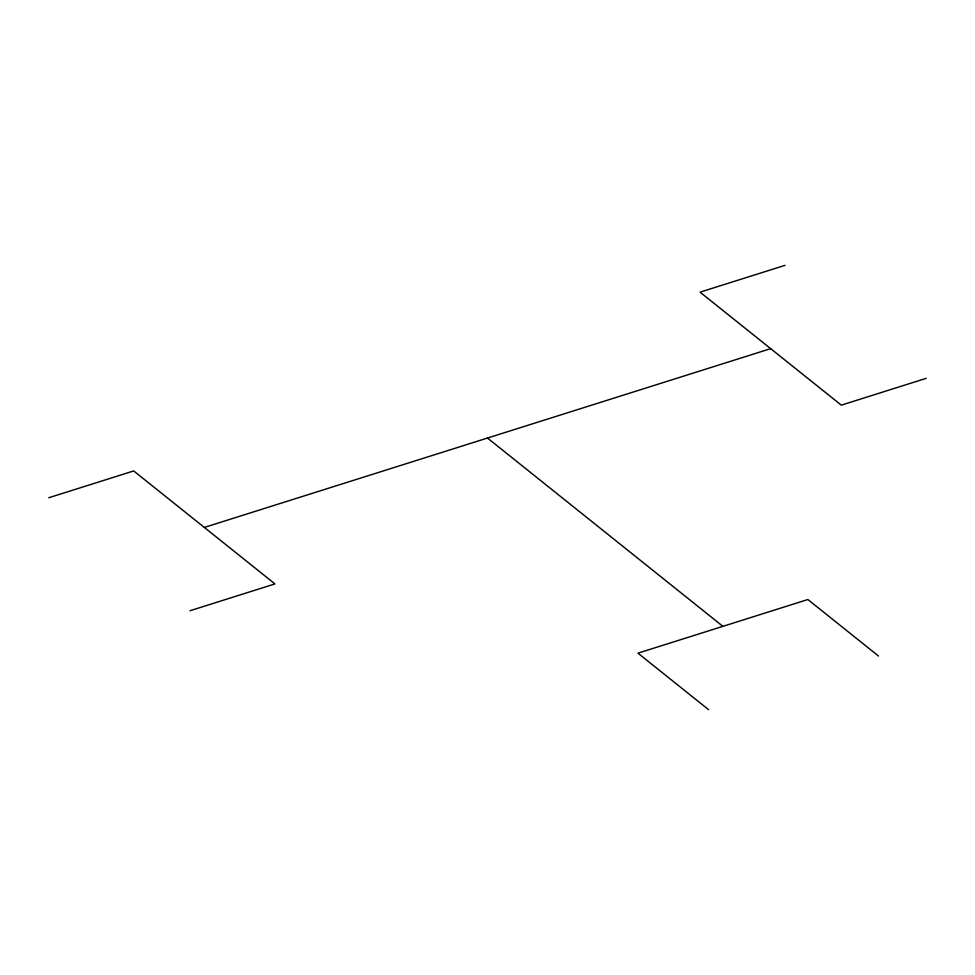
<?xml version="1.0" encoding="UTF-8"?>
<svg xmlns="http://www.w3.org/2000/svg" width="975" height="975" viewBox="0 0 975 975"><rect width="100%" height="100%" fill="white"/><g stroke="black" fill="none" stroke-linecap="round" stroke-linejoin="round"><path stroke-width="1.46" d="M48.75 497.75L133.697 470.937L274.95 583.915L189.991 610.74M785.009 265.346L700.05 292.159L841.303 405.149L926.25 378.324M204.323 527.426L770.677 348.648M878.487 656.029L807.861 599.528L637.955 653.165L708.581 709.654M487.5 438.043L722.914 626.352"/></g></svg>
